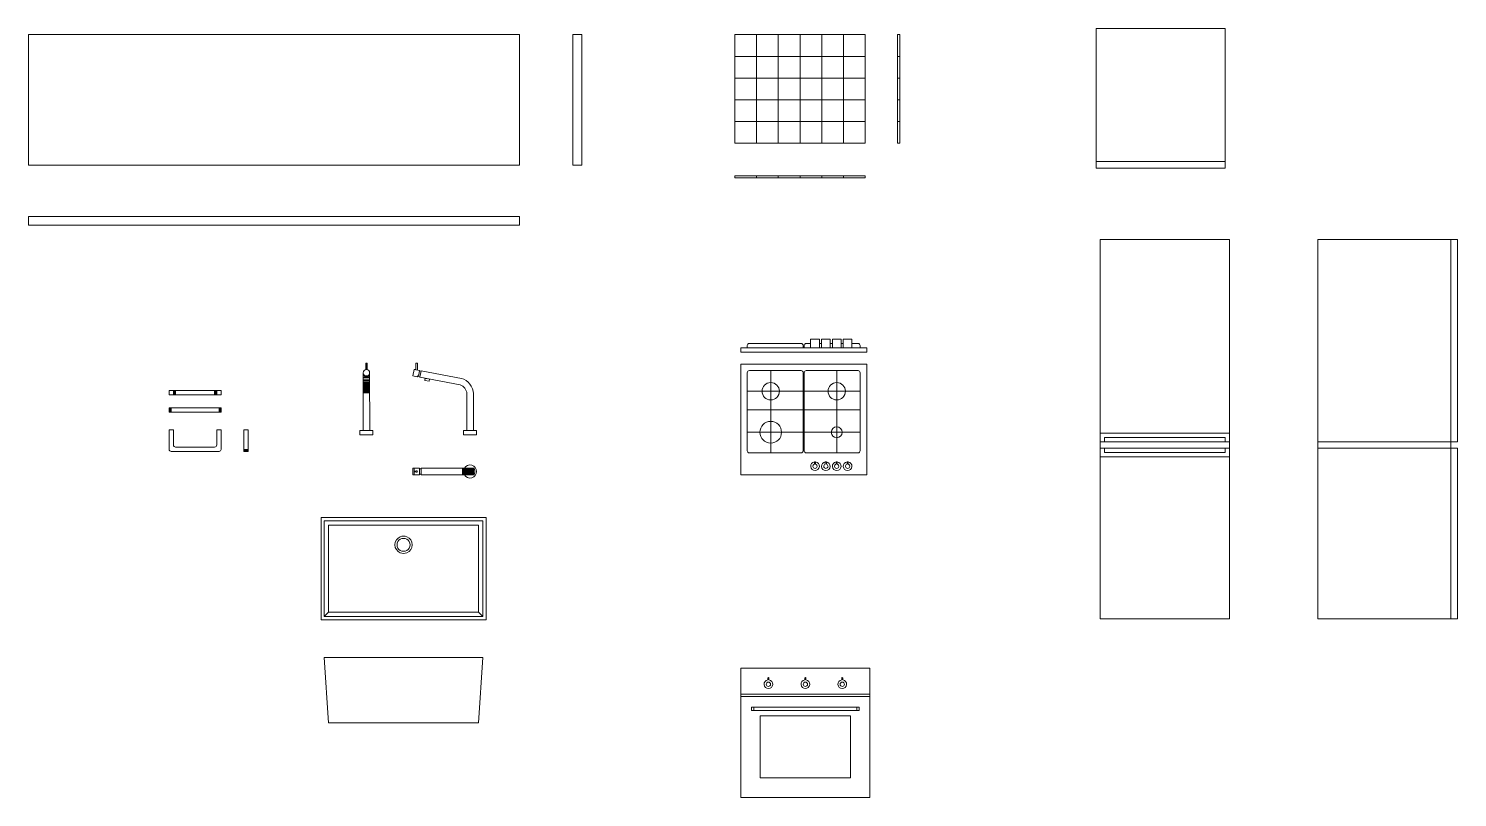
# Model space of a CAD drawing. Header units: millimetres. Extents: x 2366 to 5280, y 1749 to 5025.
# Drawn here: x 4622 to 5280, y 2124 to 2477 of the extents above; entities that cross this region are included whole.
import ezdxf

# ---------------------------------------------------------------- set-up
doc = ezdxf.new("R2010")
doc.units = ezdxf.units.MM
doc.layers.add('A-FURN', color=8, linetype='Continuous', lineweight=18)

msp = doc.modelspace()

# ---------------------------------------------------------------- linework, layer by layer
at = {"layer": 'A-FURN'}
for p, q in [((5113.811, 2477.293), (5173.311, 2477.293)), ((5113.811, 2413.093), (5113.811, 2477.293)), ((5173.311, 2477.293), (5173.311, 2413.093)), ((5173.311, 2413.093), (5113.811, 2413.093)), ((5115.724, 2380.179), (5175.224, 2380.179)), ((5115.724, 2205.679), (5115.724, 2380.179)), ((5175.224, 2380.179), (5175.224, 2205.679)), ((5215.968, 2380.179), (5215.968, 2205.679)), ((5280.168, 2380.179), (5277.168, 2380.179)), ((5277.168, 2380.179), (5277.168, 2284.179)), ((4950.232, 2328.459), (4950.232, 2330.459)), ((4950.232, 2330.459), (5008.232, 2330.459)), ((4953.232, 2331.459), (4953.232, 2330.459)), ((4978.032, 2332.459), (4954.232, 2332.459)), ((4979.032, 2331.459), (4979.032, 2330.459)), ((4979.432, 2331.459), (4979.432, 2330.459)), ((4982.432, 2334.459), (4982.432, 2330.459)), ((4986.432, 2334.459), (4986.432, 2330.459)), ((4987.432, 2334.459), (4987.432, 2330.459)), ((4991.432, 2334.459), (4991.432, 2330.459)), ((4992.432, 2334.459), (4992.432, 2330.459)), ((4996.432, 2334.459), (4996.432, 2330.459)), ((4997.432, 2334.459), (4997.432, 2330.459)), ((5001.432, 2334.459), (5001.432, 2330.459)), ((5005.232, 2331.459), (5005.232, 2330.459)), ((4777.597, 2320.414), (4777.597, 2323.364)), ((4777.597, 2323.364), (4778.297, 2323.364)), ((4777.597, 2323.364), (4777.947, 2323.364)), ((4777.947, 2323.364), (4777.947, 2320.414)), ((4778.297, 2323.364), (4778.297, 2320.414)), ((4800.699, 2320.414), (4800.699, 2323.364)), ((4800.699, 2323.364), (4801.399, 2323.364)), ((4801.399, 2323.364), (4801.399, 2320.131)), ((4950.232, 2328.459), (5008.232, 2328.459)), ((4776.447, 2292.364), (4776.473, 2318.94)), ((4776.469, 2315.433), (4779.424, 2315.433)), ((4776.47, 2316.733), (4779.423, 2316.733)), ((4779.424, 2316.033), (4776.47, 2316.033)), ((4779.447, 2292.364), (4779.421, 2318.94)), ((4799.348, 2317.466), (4799.907, 2320.414)), ((4801.324, 2317.092), (4799.348, 2317.466)), ((4802.363, 2319.948), (4799.907, 2320.414)), ((4802.363, 2319.948), (4799.907, 2320.414)), ((4799.907, 2320.414), (4800.699, 2320.414)), ((4801.324, 2317.092), (4800.822, 2317.187)), ((4801.324, 2317.092), (4801.991, 2317.983)), ((4801.519, 2317.352), (4802.541, 2316.861)), ((4801.991, 2317.983), (4802.363, 2319.948)), ((4802.363, 2319.948), (4801.991, 2317.983)), ((4802.541, 2316.861), (4803.1, 2319.808)), ((4821.145, 2313.333), (4802.541, 2316.861)), ((4821.704, 2316.281), (4803.1, 2319.808)), ((4805.014, 2316.392), (4804.828, 2315.41)), ((4806.793, 2315.037), (4804.828, 2315.41)), ((4805.142, 2316.368), (4806.125, 2316.181)), ((4806.979, 2316.02), (4806.793, 2315.037)), ((4979.032, 2318.935), (4979.032, 2283.045)), ((4979.432, 2283.045), (4979.432, 2318.935)), ((4689.063, 2308.835), (4689.063, 2310.835)), ((4689.163, 2308.835), (4689.163, 2310.835)), ((4689.313, 2310.835), (4689.313, 2308.835)), ((4689.513, 2308.835), (4689.513, 2310.835)), ((4689.763, 2310.835), (4689.763, 2308.835)), ((4690.063, 2310.835), (4690.063, 2308.835)), ((4708.063, 2308.835), (4708.063, 2310.835)), ((4708.363, 2308.835), (4708.363, 2310.835)), ((4708.613, 2310.835), (4708.613, 2308.835)), ((4708.813, 2308.835), (4708.813, 2310.835)), ((4708.963, 2310.835), (4708.963, 2308.835)), ((4779.426, 2309.992), (4776.464, 2309.992)), ((4776.464, 2309.692), (4779.426, 2309.692)), ((4779.426, 2311.192), (4776.465, 2311.233)), ((4776.465, 2310.892), (4779.426, 2310.892)), ((4779.426, 2310.592), (4776.465, 2310.592)), ((4776.465, 2310.292), (4779.426, 2310.292)), ((4779.426, 2312.033), (4776.466, 2312.033)), ((4776.466, 2311.633), (4779.426, 2311.633)), ((4779.426, 2312.933), (4776.467, 2312.933)), ((4776.467, 2312.533), (4779.426, 2312.533)), ((4776.468, 2314.333), (4779.425, 2314.333)), ((4779.426, 2313.833), (4776.468, 2313.833)), ((4776.468, 2313.333), (4779.426, 2313.333)), ((4779.425, 2314.833), (4776.469, 2314.833)), ((4824.145, 2292.364), (4824.145, 2309.364)), ((4824.145, 2309.364), (4824.145, 2309.364)), ((4827.145, 2292.364), (4827.145, 2309.364)), ((4687.063, 2300.757), (4687.063, 2302.757)), ((4687.063, 2302.757), (4688.063, 2302.757)), ((4687.163, 2300.757), (4687.163, 2302.757)), ((4687.363, 2302.757), (4687.363, 2300.757)), ((4687.363, 2302.757), (4687.663, 2302.757)), ((4687.663, 2302.757), (4687.663, 2300.757)), ((4688.063, 2302.757), (4688.063, 2300.757)), ((4710.063, 2302.757), (4710.063, 2300.757)), ((4711.063, 2302.757), (4710.063, 2302.757)), ((4710.763, 2302.757), (4710.463, 2302.757)), ((4710.463, 2302.757), (4710.463, 2300.757)), ((4710.763, 2302.757), (4710.763, 2300.757)), ((4710.963, 2300.757), (4710.963, 2302.757)), ((4711.063, 2300.757), (4711.063, 2302.757)), ((4687.063, 2300.757), (4688.063, 2300.757)), ((4687.063, 2300.757), (4687.163, 2300.757)), ((4711.063, 2300.757), (4687.063, 2300.757)), ((4711.063, 2300.757), (4710.063, 2300.757)), ((4711.063, 2300.757), (4710.963, 2300.757)), ((4953.232, 2301.935), (4979.032, 2301.935)), ((4687.063, 2292.703), (4687.063, 2283.703)), ((4689.063, 2292.703), (4687.063, 2292.703)), ((4689.063, 2285.703), (4689.063, 2292.703)), ((4711.063, 2292.703), (4709.063, 2292.703)), ((4709.063, 2292.703), (4709.063, 2285.703)), ((4711.063, 2283.703), (4711.063, 2292.703)), ((4774.947, 2290.364), (4774.947, 2292.364)), ((4774.947, 2292.364), (4780.947, 2292.364)), ((4780.947, 2290.364), (4774.947, 2290.364)), ((4780.947, 2292.364), (4780.947, 2290.364)), ((4822.645, 2290.364), (4822.645, 2292.364)), ((4822.645, 2292.364), (4828.645, 2292.364)), ((4828.645, 2290.364), (4822.645, 2290.364)), ((4828.645, 2292.364), (4825.645, 2292.364)), ((4828.645, 2292.364), (4828.645, 2290.364)), ((5175.224, 2291.179), (5115.724, 2291.179)), ((5117.724, 2287.179), (5117.724, 2289.179)), ((5173.224, 2289.179), (5117.724, 2289.179)), ((5173.224, 2287.179), (5173.224, 2289.179)), ((4688.063, 2282.703), (4710.063, 2282.703)), ((4708.063, 2284.703), (4690.063, 2284.703)), ((4721.454, 2283.703), (4721.454, 2283.503)), ((4721.454, 2283.703), (4723.454, 2283.703)), ((4721.454, 2283.403), (4723.454, 2283.403)), ((4723.454, 2283.153), (4721.454, 2283.153)), ((4721.454, 2282.953), (4723.454, 2282.953)), ((4723.454, 2282.803), (4721.454, 2282.803)), ((4723.454, 2282.703), (4721.454, 2282.703)), ((5175.224, 2287.179), (5115.724, 2287.179)), ((5115.724, 2285.679), (5115.724, 2284.179)), ((5115.724, 2284.179), (5175.224, 2284.179)), ((5117.724, 2284.179), (5117.724, 2282.179)), ((5173.224, 2284.179), (5173.224, 2282.179)), ((5175.224, 2284.179), (5175.224, 2287.179)), ((5215.968, 2287.179), (5280.168, 2287.179)), ((5215.968, 2284.179), (5280.168, 2284.179)), ((5277.168, 2284.179), (5277.168, 2205.679)), ((5004.232, 2282.045), (4980.432, 2282.045)), ((4984.182, 2277.904), (4984.182, 2276.872)), ((4984.682, 2276.872), (4984.682, 2277.904)), ((4989.182, 2277.904), (4989.182, 2276.872)), ((4989.682, 2276.872), (4989.682, 2277.904)), ((4994.182, 2277.904), (4994.182, 2276.872)), ((4994.682, 2276.872), (4994.682, 2277.904)), ((4999.182, 2277.904), (4999.182, 2276.872)), ((4999.682, 2276.872), (4999.682, 2277.904)), ((5115.724, 2280.179), (5175.224, 2280.179)), ((5117.724, 2282.179), (5173.224, 2282.179)), ((4799.348, 2275.007), (4799.348, 2272.007)), ((4802.326, 2275.007), (4799.348, 2275.007)), ((4802.326, 2272.007), (4799.348, 2272.007)), ((4799.907, 2275.007), (4799.907, 2272.007)), ((4802.326, 2275.007), (4802.326, 2272.007)), ((4827.145, 2275.007), (4803.063, 2275.007)), ((4803.063, 2275.007), (4803.063, 2272.007)), ((4827.145, 2272.007), (4803.063, 2272.007)), ((4822.104, 2275.007), (4822.104, 2272.007)), ((4822.604, 2272.007), (4822.604, 2275.007)), ((4823.104, 2275.007), (4823.104, 2272.007)), ((4823.504, 2272.007), (4823.504, 2275.007)), ((4823.904, 2275.007), (4823.904, 2272.007)), ((4824.304, 2272.007), (4824.304, 2275.007)), ((4824.804, 2275.007), (4824.804, 2272.007)), ((4825.204, 2272.007), (4825.204, 2275.007)), ((4825.645, 2275.007), (4825.604, 2272.007)), ((4825.945, 2272.007), (4825.945, 2275.007)), ((4826.245, 2275.007), (4826.245, 2272.007)), ((4826.545, 2272.007), (4826.545, 2275.007)), ((4826.845, 2275.007), (4826.845, 2272.007)), ((4827.145, 2272.007), (4827.145, 2275.007)), ((4757.028, 2205.278), (4757.028, 2252.278)), ((4757.028, 2252.278), (4833.028, 2252.278)), ((4758.528, 2250.778), (4831.528, 2250.778)), ((4758.528, 2206.778), (4758.528, 2250.778)), ((4831.528, 2250.778), (4831.528, 2206.778)), ((4833.028, 2252.278), (4833.028, 2205.278)), ((4760.528, 2248.778), (4829.528, 2248.778)), ((4757.028, 2205.278), (4833.028, 2205.278)), ((4831.528, 2206.778), (4758.528, 2206.778)), ((4829.528, 2208.778), (4760.528, 2208.778)), ((5175.224, 2205.679), (5115.724, 2205.679)), ((5277.168, 2205.679), (5275.168, 2205.679)), ((4758.528, 2187.869), (4831.528, 2187.869)), ((4760.528, 2157.869), (4758.528, 2187.869)), ((4829.528, 2157.869), (4831.528, 2187.869)), ((4962.732, 2178.64), (4962.732, 2177.608)), ((4963.232, 2177.608), (4963.232, 2178.64)), ((4979.732, 2178.64), (4979.732, 2177.608)), ((4980.232, 2177.608), (4980.232, 2178.64)), ((4996.732, 2178.64), (4996.732, 2177.608)), ((4997.232, 2177.608), (4997.232, 2178.64)), ((4955.232, 2165.052), (5004.732, 2165.052)), ((4956.232, 2163.552), (4956.232, 2165.052)), ((5003.732, 2163.552), (5003.732, 2165.052)), ((4760.528, 2157.869), (4829.528, 2157.869)), ((4955.232, 2163.552), (4956.232, 2163.552)), ((4959.232, 2161.052), (5000.732, 2161.052)), ((4959.232, 2161.052), (4959.232, 2132.552)), ((5004.732, 2163.552), (5003.732, 2163.552))]:
    msp.add_line(p, q, dxfattribs=at)
for points in [[(4622.402, 2474.524), (4848.402, 2474.524), (4848.402, 2414.524), (4622.402, 2414.524), (4622.402, 2474.524)], [(4947.543, 2474.524), (4957.543, 2474.524), (4957.543, 2464.524), (4947.543, 2464.524), (4947.543, 2474.524)], [(4957.543, 2474.524), (4967.543, 2474.524), (4967.543, 2464.524), (4957.543, 2464.524), (4957.543, 2474.524)], [(4967.543, 2474.524), (4977.543, 2474.524), (4977.543, 2464.524), (4967.543, 2464.524), (4967.543, 2474.524)], [(4977.543, 2474.524), (4987.543, 2474.524), (4987.543, 2464.524), (4977.543, 2464.524), (4977.543, 2474.524)], [(4987.543, 2474.524), (4997.543, 2474.524), (4997.543, 2464.524), (4987.543, 2464.524), (4987.543, 2474.524)], [(4997.543, 2474.524), (5007.543, 2474.524), (5007.543, 2464.524), (4997.543, 2464.524), (4997.543, 2474.524)], [(4947.543, 2464.524), (4957.543, 2464.524), (4957.543, 2454.524), (4947.543, 2454.524), (4947.543, 2464.524)], [(4957.543, 2464.524), (4967.543, 2464.524), (4967.543, 2454.524), (4957.543, 2454.524), (4957.543, 2464.524)], [(4967.543, 2464.524), (4977.543, 2464.524), (4977.543, 2454.524), (4967.543, 2454.524), (4967.543, 2464.524)], [(4977.543, 2464.524), (4987.543, 2464.524), (4987.543, 2454.524), (4977.543, 2454.524), (4977.543, 2464.524)], [(4987.543, 2464.524), (4997.543, 2464.524), (4997.543, 2454.524), (4987.543, 2454.524), (4987.543, 2464.524)], [(4997.543, 2464.524), (5007.543, 2464.524), (5007.543, 2454.524), (4997.543, 2454.524), (4997.543, 2464.524)], [(5022.479, 2464.524), (5023.479, 2464.524)], [(4947.543, 2454.524), (4957.543, 2454.524), (4957.543, 2444.524), (4947.543, 2444.524), (4947.543, 2454.524)], [(4957.543, 2454.524), (4967.543, 2454.524), (4967.543, 2444.524), (4957.543, 2444.524), (4957.543, 2454.524)], [(4967.543, 2454.524), (4977.543, 2454.524), (4977.543, 2444.524), (4967.543, 2444.524), (4967.543, 2454.524)], [(4977.543, 2454.524), (4987.543, 2454.524), (4987.543, 2444.524), (4977.543, 2444.524), (4977.543, 2454.524)], [(4987.543, 2454.524), (4997.543, 2454.524), (4997.543, 2444.524), (4987.543, 2444.524), (4987.543, 2454.524)], [(4997.543, 2454.524), (5007.543, 2454.524), (5007.543, 2444.524), (4997.543, 2444.524), (4997.543, 2454.524)], [(5022.479, 2454.524), (5023.479, 2454.524)], [(4947.543, 2444.524), (4957.543, 2444.524), (4957.543, 2434.524), (4947.543, 2434.524), (4947.543, 2444.524)], [(4957.543, 2444.524), (4967.543, 2444.524), (4967.543, 2434.524), (4957.543, 2434.524), (4957.543, 2444.524)], [(4967.543, 2444.524), (4977.543, 2444.524), (4977.543, 2434.524), (4967.543, 2434.524), (4967.543, 2444.524)], [(4977.543, 2444.524), (4987.543, 2444.524), (4987.543, 2434.524), (4977.543, 2434.524), (4977.543, 2444.524)], [(4987.543, 2444.524), (4997.543, 2444.524), (4997.543, 2434.524), (4987.543, 2434.524), (4987.543, 2444.524)], [(4997.543, 2444.524), (5007.543, 2444.524), (5007.543, 2434.524), (4997.543, 2434.524), (4997.543, 2444.524)], [(5022.479, 2444.524), (5023.479, 2444.524)], [(4947.543, 2434.524), (4957.543, 2434.524), (4957.543, 2424.524), (4947.543, 2424.524), (4947.543, 2434.524)], [(4957.543, 2434.524), (4967.543, 2434.524), (4967.543, 2424.524), (4957.543, 2424.524), (4957.543, 2434.524)], [(4967.543, 2434.524), (4977.543, 2434.524), (4977.543, 2424.524), (4967.543, 2424.524), (4967.543, 2434.524)], [(4977.543, 2434.524), (4987.543, 2434.524), (4987.543, 2424.524), (4977.543, 2424.524), (4977.543, 2434.524)], [(4987.543, 2434.524), (4997.543, 2434.524), (4997.543, 2424.524), (4987.543, 2424.524), (4987.543, 2434.524)], [(4997.543, 2434.524), (5007.543, 2434.524), (5007.543, 2424.524), (4997.543, 2424.524), (4997.543, 2434.524)], [(5022.479, 2434.524), (5023.479, 2434.524)], [(5113.811, 2413.093), (5113.811, 2416.093), (5173.311, 2416.093)], [(4947.543, 2409.589), (4947.543, 2408.589)], [(4957.543, 2409.589), (4947.543, 2409.589)], [(4957.543, 2408.589), (4947.543, 2408.589)], [(4967.543, 2409.589), (4967.543, 2408.589)], [(4977.543, 2409.589), (4977.543, 2408.589)], [(4987.543, 2409.589), (4987.543, 2408.589)], [(4997.543, 2409.589), (4997.543, 2408.589)], [(4622.402, 2390.862), (4622.402, 2386.862)], [(4622.402, 2386.862), (4848.402, 2386.862), (4848.402, 2390.862), (4622.402, 2390.862)], [(5215.968, 2380.179), (5280.168, 2380.179), (5280.168, 2287.179)], [(5280.168, 2284.179), (5280.168, 2205.679), (5215.968, 2205.679), (5215.968, 2380.179)], [(4982.432, 2332.459), (4980.432, 2332.459)], [(4982.432, 2330.459), (4982.432, 2334.459), (4986.432, 2334.459)], [(4987.432, 2332.459), (4986.432, 2332.459)], [(4987.432, 2334.459), (4991.432, 2334.459)], [(4992.432, 2332.459), (4991.432, 2332.459)], [(4992.432, 2334.459), (4996.432, 2334.459)], [(4997.432, 2332.459), (4996.432, 2332.459)], [(4997.432, 2334.459), (5001.432, 2334.459)], [(5004.232, 2332.459), (5001.432, 2332.459)], [(5005.232, 2330.459), (5005.232, 2331.459)], [(5008.232, 2330.459), (5008.232, 2328.459)], [(4950.232, 2322.935), (5008.232, 2322.935), (5008.232, 2271.935), (4950.232, 2271.935), (4950.232, 2322.935)], [(4802.363, 2319.948), (4802.326, 2319.752), (4803.063, 2319.612)], [(4803.1, 2319.808), (4803.063, 2319.612)], [(4805.142, 2316.368), (4804.16, 2316.554)], [(4806.979, 2316.02), (4806.793, 2315.037)], [(4953.232, 2283.045), (4953.232, 2283.045), (4953.232, 2318.935)], [(4954.232, 2319.935), (4978.032, 2319.935)], [(4964.032, 2282.045), (4964.032, 2319.935)], [(5004.232, 2319.935), (4980.432, 2319.935)], [(4994.432, 2282.045), (4994.432, 2319.935)], [(5005.232, 2318.935), (5005.232, 2283.045)], [(4711.063, 2310.835), (4711.063, 2308.835), (4687.063, 2308.835)], [(4687.063, 2308.835), (4687.063, 2310.835)], [(4687.063, 2310.835), (4711.063, 2310.835)], [(4689.063, 2308.835), (4689.063, 2310.835)], [(4689.063, 2308.835), (4689.063, 2310.835)], [(4709.063, 2308.835), (4709.063, 2310.835)], [(4979.032, 2310.435), (4953.232, 2310.435)], [(4979.432, 2310.435), (5005.232, 2310.435)], [(4687.063, 2302.757), (4711.063, 2302.757)], [(4710.063, 2300.757), (4710.063, 2302.757)], [(4710.063, 2300.757), (4710.063, 2302.757)], [(4710.063, 2300.757), (4710.063, 2302.757)], [(4979.432, 2301.935), (5005.232, 2301.935)], [(4721.454, 2292.703), (4723.454, 2292.703), (4723.454, 2282.703)], [(4723.454, 2282.703), (4721.454, 2282.703), (4721.454, 2292.703)], [(4979.032, 2291.545), (4953.232, 2291.545)], [(4979.432, 2291.545), (5005.232, 2291.545)], [(4721.454, 2282.703), (4723.454, 2282.703)], [(4978.032, 2282.045), (4954.232, 2282.045)], [(4799.907, 2273.507), (4799.907, 2273.707), (4800.762, 2273.707)], [(4799.907, 2273.507), (4799.907, 2273.307), (4800.762, 2273.307)], [(4802.326, 2275.007), (4802.326, 2274.807), (4803.063, 2274.807)], [(4802.326, 2272.007), (4802.326, 2272.207), (4803.063, 2272.207), (4803.063, 2272.007)], [(4803.063, 2274.807), (4803.063, 2275.007)], [(4760.528, 2208.778), (4760.528, 2248.778)], [(4829.528, 2208.778), (4829.528, 2248.778)], [(4760.528, 2208.778), (4758.528, 2206.778)], [(4831.528, 2206.778), (4829.528, 2208.778)], [(4950.232, 2183.052), (5009.732, 2183.052), (5009.732, 2123.552), (4950.232, 2123.552), (4950.232, 2183.052)], [(5009.732, 2183.052), (5009.732, 2171.052), (4950.232, 2171.052), (4950.232, 2170.052), (5009.732, 2170.052)], [(4955.232, 2165.052), (4955.232, 2163.552), (5004.732, 2163.552)], [(5004.732, 2165.052), (5004.732, 2163.552)], [(5000.732, 2161.052), (5000.732, 2132.552)], [(5000.732, 2132.552), (4959.232, 2132.552)]]:
    msp.add_lwpolyline(points, dxfattribs=at)
for points in [[(4873.022, 2414.524), (4877.022, 2414.524), (4877.022, 2474.524), (4873.022, 2474.524)], [(5022.479, 2474.524), (5023.479, 2474.524), (5023.479, 2424.524), (5022.479, 2424.524)], [(5007.543, 2409.589), (5007.543, 2408.589), (4957.543, 2408.589), (4957.543, 2409.589)]]:
    msp.add_lwpolyline(points, close=True, dxfattribs=at)
for centre, radius in [((4777.947, 2318.94), 1.474), ((4964.032, 2310.435), 4), ((4994.432, 2310.435), 4), ((4964.032, 2291.545), 5), ((4994.432, 2291.545), 2.5), ((4801.049, 2273.507), 0.35), ((4962.982, 2175.624), 1), ((4979.982, 2175.624), 1), ((4996.982, 2175.624), 1)]:
    msp.add_circle(centre, radius, dxfattribs=at)
for centre, radius, start, end in [((4777.947, 2318.94), 1.848, 217.068952, 322.931048), ((4825.645, 2273.507), 3, 210, 150), ((4984.432, 2275.92), 2, 97.180756, 82.819244), ((4984.432, 2275.92), 1, 104.477512, 75.522488), ((4989.432, 2275.92), 2, 97.180756, 82.819244), ((4989.432, 2275.92), 1, 104.477512, 75.522488), ((4994.432, 2275.92), 2, 97.180756, 82.819244), ((4994.432, 2275.92), 1, 104.477512, 75.522488), ((4999.432, 2275.92), 2, 97.180756, 82.819244), ((4999.432, 2275.92), 1, 104.477512, 75.522488), ((4795.028, 2239.778), 4, 112.024313, 247.975687), ((4795.028, 2239.778), 4, 292.024313, 67.975687), ((4795.028, 2239.778), 3, 120, 240), ((4795.028, 2239.778), 3, 300, 60), ((4962.982, 2175.624), 2, 97.180756, 82.819244), ((4979.982, 2175.624), 2, 97.180756, 82.819244), ((4996.982, 2175.624), 2, 97.180756, 82.819244)]:
    msp.add_arc(centre, radius, start, end, dxfattribs=at)
for points in [[(4954.232, 2332.459), (4953.761, 2332.459), (4953.232, 2331.931), (4953.232, 2331.459)], [(4979.032, 2331.459), (4979.032, 2331.931), (4978.504, 2332.459), (4978.032, 2332.459)], [(4980.432, 2332.459), (4979.961, 2332.459), (4979.432, 2331.931), (4979.432, 2331.459)], [(5005.232, 2331.459), (5005.232, 2331.931), (5004.704, 2332.459), (5004.232, 2332.459)], [(4827.145, 2309.364), (4827.145, 2312.298), (4824.586, 2315.734), (4821.704, 2316.281)], [(4954.232, 2319.935), (4953.761, 2319.935), (4953.232, 2319.407), (4953.232, 2318.935)], [(4979.032, 2318.935), (4979.032, 2319.407), (4978.504, 2319.935), (4978.032, 2319.935)], [(4980.432, 2319.935), (4979.961, 2319.935), (4979.432, 2319.407), (4979.432, 2318.935)], [(5005.232, 2318.935), (5005.232, 2319.407), (5004.704, 2319.935), (5004.232, 2319.935)], [(4821.145, 2313.333), (4822.724, 2312.824), (4824.145, 2311.023), (4824.145, 2309.364)], [(4688.063, 2282.703), (4687.592, 2282.703), (4687.063, 2283.232), (4687.063, 2283.703)], [(4690.063, 2284.703), (4689.592, 2284.703), (4689.063, 2285.232), (4689.063, 2285.703)], [(4708.063, 2284.703), (4708.534, 2284.703), (4709.063, 2285.232), (4709.063, 2285.703)], [(4710.063, 2282.703), (4710.534, 2282.703), (4711.063, 2283.232), (4711.063, 2283.703)], [(4954.232, 2282.045), (4953.761, 2282.045), (4953.232, 2282.573), (4953.232, 2283.045)], [(4979.032, 2283.045), (4979.032, 2282.573), (4978.504, 2282.045), (4978.032, 2282.045)], [(4980.432, 2282.045), (4979.961, 2282.045), (4979.432, 2282.573), (4979.432, 2283.045)], [(5005.232, 2283.045), (5005.232, 2282.573), (5004.704, 2282.045), (5004.232, 2282.045)], [(4984.682, 2277.904), (4984.682, 2278.071), (4984.182, 2278.071), (4984.182, 2277.904)], [(4989.682, 2277.904), (4989.682, 2278.071), (4989.182, 2278.071), (4989.182, 2277.904)], [(4994.682, 2277.904), (4994.682, 2278.071), (4994.182, 2278.071), (4994.182, 2277.904)], [(4999.682, 2277.904), (4999.682, 2278.071), (4999.182, 2278.071), (4999.182, 2277.904)], [(4827.145, 2275.007), (4828.145, 2275.007), (4828.145, 2272.007), (4827.145, 2272.007)], [(4793.528, 2243.487), (4794.455, 2243.862), (4795.601, 2243.862), (4796.528, 2243.487)], [(4793.528, 2242.377), (4794.394, 2242.877), (4795.662, 2242.877), (4796.528, 2242.377)], [(4793.528, 2237.18), (4794.394, 2236.68), (4795.662, 2236.68), (4796.528, 2237.18)], [(4796.528, 2236.07), (4795.601, 2235.695), (4794.455, 2235.695), (4793.528, 2236.07)], [(4963.232, 2178.64), (4963.232, 2178.807), (4962.732, 2178.807), (4962.732, 2178.64)], [(4980.232, 2178.64), (4980.232, 2178.807), (4979.732, 2178.807), (4979.732, 2178.64)], [(4997.232, 2178.64), (4997.232, 2178.807), (4996.732, 2178.807), (4996.732, 2178.64)]]:
    msp.add_open_spline(points, degree=3, dxfattribs=at)

doc.saveas('drawing.dxf')
